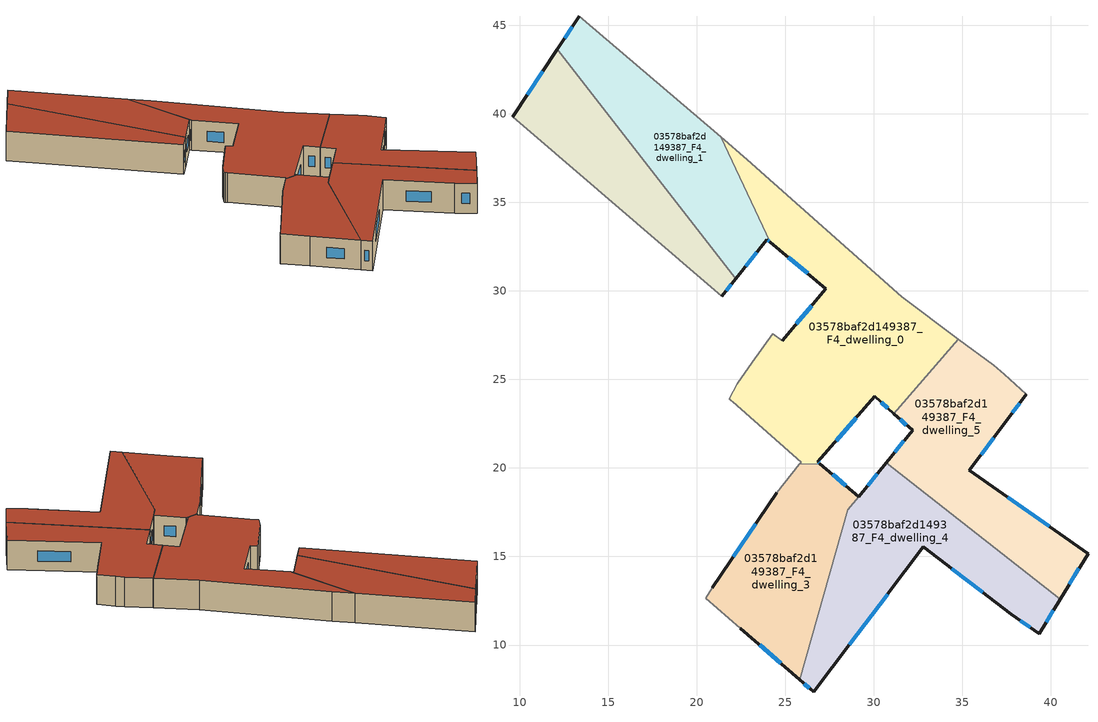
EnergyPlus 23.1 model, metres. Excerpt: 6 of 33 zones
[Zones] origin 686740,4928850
03578baf2d149387_F4_dwelling_0
 floor to 03578baf2d149387_F3_dwelling_0 (EU_floor_Construction): 31.57,29.67 34.78,27.28 31.14,23.06 30.05,24.04 26.84,20.35 26.95,20.25 25.8,20.2 25.89,20.32 22.04,23.73 21.95,23.81 21.84,23.9 22.27,24.76 23.14,25.97 24.3,27.57 24.81,27.18 27.28,30.13 24.13,32.75 21.35,38.7 22.85,37.42 z12
 wall outside (EU_wall_Construction): 24.13,32.75 27.28,30.13 24.81,27.18 / 26.95,20.25 26.84,20.35 30.05,24.04 31.14,23.06 z12:15
 wall adiabatic (EU_wall_Construction): 24.81,27.18 24.3,27.57 23.14,25.97 22.27,24.76 21.84,23.9 21.95,23.81 22.04,23.73 25.89,20.32 25.8,20.2 / 34.78,27.28 31.57,29.67 22.85,37.42 21.35,38.7 z12:15
 wall to 03578baf2d149387_F4_dwelling_1 (EU_wall_Construction): 21.35,38.7 24.13,32.75 z12:15
 wall to 03578baf2d149387_F4_dwelling_5 (EU_wall_Construction): 31.14,23.06 34.78,27.28 z12:15
 wall to 03578baf2d149387_F4_dwelling_3 (EU_wall_Construction): 25.8,20.2 26.95,20.25 z12:15
 window (EU_Window_Construction): 26.48,29.17 25.61,28.14 / 25.16,31.9 26.26,30.98 / 30.4,23.72 30.78,23.38 / 27.88,21.55 29.01,22.84 / 26.92,20.28 26.88,20.32 z12.98:14.02
 roof outside (EU_roof_Construction): 31.14,23.06 34.78,27.28 31.57,29.67 22.85,37.42 21.35,38.7 24.13,32.75 27.28,30.13 24.81,27.18 24.3,27.57 23.14,25.97 22.27,24.76 21.84,23.9 21.95,23.81 22.04,23.73 25.89,20.32 25.8,20.2 26.95,20.25 26.84,20.35 30.05,24.04 z15
03578baf2d149387_F4_dwelling_1
 floor to 03578baf2d149387_F3_dwelling_1 (EU_floor_Construction): 21.35,38.7 24.13,32.75 23.96,32.9 22.19,30.68 12.13,43.65 13.37,45.52 z12
 wall outside (EU_wall_Construction): 13.37,45.52 12.13,43.65 / 22.19,30.68 23.96,32.9 24.13,32.75 z12:15
 wall to 03578baf2d149387_F4_dwelling_2 (EU_wall_Construction): 12.13,43.65 22.19,30.68 z12:15
 wall adiabatic (EU_wall_Construction): 21.35,38.7 13.37,45.52 z12:15
 window (EU_Window_Construction): 12.97,44.91 12.53,44.26 / 24.02,32.85 24.08,32.8 / 22.76,31.4 23.38,32.18 z12.98:14.02
 roof outside (EU_roof_Construction): 22.19,30.68 23.96,32.9 24.13,32.75 21.35,38.7 13.37,45.52 12.13,43.65 z15
03578baf2d149387_F4_dwelling_2
 floor to 03578baf2d149387_F3_dwelling_2 (EU_floor_Construction): 12.13,43.65 22.19,30.68 21.4,29.7 9.59,39.83 z12
 wall outside (EU_wall_Construction): 12.13,43.65 9.59,39.83 / 21.4,29.7 22.19,30.68 z12:15
 wall adiabatic (EU_wall_Construction): 9.59,39.83 21.4,29.7 z12:15
 window (EU_Window_Construction): 11.3,42.41 10.42,41.07 / 21.66,30.02 21.93,30.36 z12.98:14.02
 roof outside (EU_roof_Construction): 21.4,29.7 22.19,30.68 12.13,43.65 9.59,39.83 z15
03578baf2d149387_F4_dwelling_3
 floor to 03578baf2d149387_F3_dwelling_3 (EU_floor_Construction): 29.13,18.38 28.53,17.64 25.82,8.03 22.46,10.95 20.49,12.65 20.88,13.23 24.51,18.6 25.8,20.2 26.95,20.25 z12
 wall outside (EU_wall_Construction): 29.13,18.38 26.95,20.25 / 22.46,10.95 25.82,8.03 / 24.51,18.6 20.88,13.23 z12:15
 wall adiabatic (EU_wall_Construction): 20.88,13.23 20.49,12.65 22.46,10.95 / 25.8,20.2 24.51,18.6 z12:15
 wall to 03578baf2d149387_F4_dwelling_4 (EU_wall_Construction): 25.82,8.03 28.53,17.64 29.13,18.38 z12:15
 window (EU_Window_Construction): 28.42,18.99 27.66,19.64 / 23.55,10 24.73,8.98 / 23.33,16.85 22.06,14.97 z12.98:14.02
 roof outside (EU_roof_Construction): 25.82,8.03 28.53,17.64 29.13,18.38 26.95,20.25 25.8,20.2 24.51,18.6 20.88,13.23 20.49,12.65 22.46,10.95 z15
03578baf2d149387_F4_dwelling_4
 floor to 03578baf2d149387_F3_dwelling_4 (EU_floor_Construction): 40.52,12.58 39.35,10.65 37.75,11.74 32.79,15.54 26.6,7.35 25.82,8.03 28.53,17.64 30.69,20.29 z12
 wall outside (EU_wall_Construction): 25.82,8.03 26.6,7.35 32.79,15.54 37.75,11.74 39.35,10.65 40.52,12.58 / 30.69,20.29 29.13,18.38 z12:15
 wall to 03578baf2d149387_F4_dwelling_5 (EU_wall_Construction): 40.52,12.58 30.69,20.29 z12:15
 window (EU_Window_Construction): 26.08,7.81 26.35,7.57 / 39.73,11.28 40.14,11.95 / 38.27,11.38 38.83,11 / 34.4,14.3 36.14,12.97 / 28.62,10.01 30.78,12.88 / 30.19,19.67 29.64,19 z12.98:14.02
 roof outside (EU_roof_Construction): 39.35,10.65 40.52,12.58 30.69,20.29 28.53,17.64 25.82,8.03 26.6,7.35 32.79,15.54 37.75,11.74 z15
03578baf2d149387_F4_dwelling_5
 floor to 03578baf2d149387_F3_dwelling_5 (EU_floor_Construction): 38.6,24.17 37.44,22.61 35.39,19.87 42.09,15.17 40.52,12.58 30.69,20.29 32.18,22.12 31.14,23.06 34.78,27.28 36.78,25.79 37.36,25.28 z12
 wall outside (EU_wall_Construction): 40.52,12.58 42.09,15.17 35.39,19.87 37.44,22.61 38.6,24.17 / 31.14,23.06 32.18,22.12 30.69,20.29 z12:15
 wall adiabatic (EU_wall_Construction): 38.6,24.17 37.36,25.28 36.78,25.79 34.78,27.28 z12:15
 window (EU_Window_Construction): 37.82,23.11 38.22,23.66 / 36.06,20.76 36.77,21.72 / 39.91,16.7 37.57,18.34 / 41.03,13.42 41.58,14.33 / 31.7,21.52 31.18,20.89 / 31.48,22.75 31.84,22.42 z12.98:14.02
 roof outside (EU_roof_Construction): 40.52,12.58 42.09,15.17 35.39,19.87 37.44,22.61 38.6,24.17 37.36,25.28 36.78,25.79 34.78,27.28 31.14,23.06 32.18,22.12 30.69,20.29 z15
[Building]
EU S2 Campaign: North Axis=0; Terrain=City; Solar Distribution=FullExterior
[Site:Location]
Bologna: Latitude=44.5; Longitude=11.25; Time Zone=1; Elevation=37
[SizingPeriod:WeatherFileDays]
AnnualSizingPeriod: Begin Month=1; Begin Day of Month=1; End Month=12; End Day of Month=31; Day of Week for Start Day=Monday; Use Weather File Daylight Saving Period=No; Use Weather File Rain and Snow Indicators=No
[MATERIAL]
EU_InternalMass_Material: Roughness=MediumRough; Thickness=0.1; Conductivity=1; Density=1800; Specific Heat=900; Thermal Absorptance=0.9; Solar Absorptance=0.7; Visible Absorptance=0.7
[MATERIAL:NOMASS] Roughness=MediumRough; Thermal Absorptance=0.9; Solar Absorptance=0.7; Visible Absorptance=0.7
Name | Thermal Resistance
EU_wall_NoMass | 0.905828
EU_roof_NoMass | 0.37593
EU_floor_NoMass | 0.67114
[WINDOWMATERIAL:SIMPLEGLAZINGSYSTEM]
EU_Window_SimpleGlazing: UFactor=4.52486; Solar Heat Gain Coefficient=0.85; Visible Transmittance=0.85
[CONSTRUCTION]
EU_wall_Construction: EU_wall_NoMass
EU_roof_Construction: EU_roof_NoMass
EU_floor_Construction: EU_floor_NoMass
EU_Window_Construction: EU_Window_SimpleGlazing
EU_InternalMass_Construction: EU_InternalMass_Material
[ZONE] Type=1; Multiplier=1; Ceiling Height=autocalculate; Floor Area=autocalculate; Part of Total Floor Area=Yes
Name | Volume
03578baf2d149387_F4_dwelling_0 | 280.818
03578baf2d149387_F4_dwelling_1 | 164.766
03578baf2d149387_F4_dwelling_2 | 136.46
03578baf2d149387_F4_dwelling_3 | 157.493
03578baf2d149387_F4_dwelling_4 | 184.132
03578baf2d149387_F4_dwelling_5 | 184.733
[INTERNALMASS] Construction=EU_InternalMass_Construction
Name | Zone or ZoneList | Surface Area
03578baf2d149387_F4_dwelling_0_EU_InternalMass | 03578baf2d149387_F4_dwelling_0 | 93.6062
03578baf2d149387_F4_dwelling_1_EU_InternalMass | 03578baf2d149387_F4_dwelling_1 | 54.9218
03578baf2d149387_F4_dwelling_2_EU_InternalMass | 03578baf2d149387_F4_dwelling_2 | 45.4866
03578baf2d149387_F4_dwelling_3_EU_InternalMass | 03578baf2d149387_F4_dwelling_3 | 52.4979
03578baf2d149387_F4_dwelling_4_EU_InternalMass | 03578baf2d149387_F4_dwelling_4 | 61.3805
03578baf2d149387_F4_dwelling_5_EU_InternalMass | 03578baf2d149387_F4_dwelling_5 | 61.5773
[OTHEREQUIPMENT] Fuel Type=Electricity; Design Level Calculation Method=Watts/Area; Power per Zone Floor Area=1; Fraction Latent=0; Fraction Radiant=0; Fraction Lost=0; Carbon Dioxide Generation Rate=0; EndUse Subcategory=EU_Step8_InternalGains
Name | Zone or ZoneList or Space or SpaceList | Schedule
EU_Step8_InternalGain_03578baf2d149387_F4_dwelling_0_f000 | 03578baf2d149387_F4_dwelling_0 | EU_Step8_GainSchedule_03578baf2d149387_F4_dwelling_0_f000
EU_Step8_InternalGain_03578baf2d149387_F4_dwelling_1_f000 | 03578baf2d149387_F4_dwelling_1 | EU_Step8_GainSchedule_03578baf2d149387_F4_dwelling_1_f000
EU_Step8_InternalGain_03578baf2d149387_F4_dwelling_2_f000 | 03578baf2d149387_F4_dwelling_2 | EU_Step8_GainSchedule_03578baf2d149387_F4_dwelling_2_f000
EU_Step8_InternalGain_03578baf2d149387_F4_dwelling_3_f000 | 03578baf2d149387_F4_dwelling_3 | EU_Step8_GainSchedule_03578baf2d149387_F4_dwelling_3_f000
EU_Step8_InternalGain_03578baf2d149387_F4_dwelling_4_f000 | 03578baf2d149387_F4_dwelling_4 | EU_Step8_GainSchedule_03578baf2d149387_F4_dwelling_4_f000
EU_Step8_InternalGain_03578baf2d149387_F4_dwelling_5_f000 | 03578baf2d149387_F4_dwelling_5 | EU_Step8_GainSchedule_03578baf2d149387_F4_dwelling_5_f000
[ZONEVENTILATION:DESIGNFLOWRATE] Schedule=EU_AlwaysOn; Design Flow Rate Calculation Method=AirChanges/Hour; Air Changes per Hour=0.73129; Ventilation Type=Natural; Fan Pressure Rise=0; Fan Total Efficiency=1; Constant Term Coefficient=1; Temperature Term Coefficient=0; Velocity Term Coefficient=0; Velocity Squared Term Coefficient=0; Minimum Indoor Temperature=-100; Maximum Indoor Temperature=100; Delta Temperature=-100; Minimum Outdoor Temperature=-100; Maximum Outdoor Temperature=100; Maximum Wind Speed=40
Name | Zone or ZoneList or Space or SpaceList
EU_ConstantAir_03578baf2d149387_F4_dwelling_0 | 03578baf2d149387_F4_dwelling_0
EU_ConstantAir_03578baf2d149387_F4_dwelling_1 | 03578baf2d149387_F4_dwelling_1
EU_ConstantAir_03578baf2d149387_F4_dwelling_2 | 03578baf2d149387_F4_dwelling_2
EU_ConstantAir_03578baf2d149387_F4_dwelling_3 | 03578baf2d149387_F4_dwelling_3
EU_ConstantAir_03578baf2d149387_F4_dwelling_4 | 03578baf2d149387_F4_dwelling_4
EU_ConstantAir_03578baf2d149387_F4_dwelling_5 | 03578baf2d149387_F4_dwelling_5
[HVACTEMPLATE:THERMOSTAT] Constant Heating Setpoint=20; Constant Cooling Setpoint=50
EU_HeatOnly_03578baf2d149387_F0_dwelling_0; EU_HeatOnly_03578baf2d149387_F0_dwelling_1; EU_HeatOnly_03578baf2d149387_F0_dwelling_2; EU_HeatOnly_03578baf2d149387_F0_dwelling_3; EU_HeatOnly_03578baf2d149387_F0_dwelling_4; EU_HeatOnly_03578baf2d149387_F0_dwelling_5; EU_HeatOnly_03578baf2d149387_F0_dwelling_6; EU_HeatOnly_03578baf2d149387_F1_dwelling_0; EU_HeatOnly_03578baf2d149387_F1_dwelling_1; EU_HeatOnly_03578baf2d149387_F1_dwelling_2; EU_HeatOnly_03578baf2d149387_F1_dwelling_3; EU_HeatOnly_03578baf2d149387_F1_dwelling_4; EU_HeatOnly_03578baf2d149387_F1_dwelling_5; EU_HeatOnly_03578baf2d149387_F1_dwelling_6; EU_HeatOnly_03578baf2d149387_F2_dwelling_0; EU_HeatOnly_03578baf2d149387_F2_dwelling_1; EU_HeatOnly_03578baf2d149387_F2_dwelling_2; EU_HeatOnly_03578baf2d149387_F2_dwelling_3; EU_HeatOnly_03578baf2d149387_F2_dwelling_4; EU_HeatOnly_03578baf2d149387_F2_dwelling_5; EU_HeatOnly_03578baf2d149387_F2_dwelling_6; EU_HeatOnly_03578baf2d149387_F3_dwelling_0; EU_HeatOnly_03578baf2d149387_F3_dwelling_1; EU_HeatOnly_03578baf2d149387_F3_dwelling_2; EU_HeatOnly_03578baf2d149387_F3_dwelling_3; EU_HeatOnly_03578baf2d149387_F3_dwelling_4; EU_HeatOnly_03578baf2d149387_F3_dwelling_5; EU_HeatOnly_03578baf2d149387_F4_dwelling_0; EU_HeatOnly_03578baf2d149387_F4_dwelling_1; EU_HeatOnly_03578baf2d149387_F4_dwelling_2; EU_HeatOnly_03578baf2d149387_F4_dwelling_3; EU_HeatOnly_03578baf2d149387_F4_dwelling_4; EU_HeatOnly_03578baf2d149387_F4_dwelling_5
[HVACTEMPLATE:ZONE:IDEALLOADSAIRSYSTEM] System Availability Schedule=EU_AlwaysOn; Maximum Heating Supply Air Temperature=50; Minimum Cooling Supply Air Temperature=13; Maximum Heating Supply Air Humidity Ratio=0.0156; Minimum Cooling Supply Air Humidity Ratio=0.0077; Heating Limit=NoLimit; Cooling Limit=NoLimit; Heating Availability Schedule=EU_AlwaysOn; Cooling Availability Schedule=EU_CoolingOff; Dehumidification Control Type=ConstantSensibleHeatRatio; Cooling Sensible Heat Ratio=0.7; Dehumidification Setpoint=60; Humidification Control Type=None; Humidification Setpoint=30; Outdoor Air Method=None; Outdoor Air Flow Rate per Person=0.00944; Outdoor Air Flow Rate per Zone Floor Area=0; Outdoor Air Flow Rate per Zone=0; Demand Controlled Ventilation Type=None; Outdoor Air Economizer Type=NoEconomizer; Heat Recovery Type=None; Sensible Heat Recovery Effectiveness=0.7; Latent Heat Recovery Effectiveness=0.65
Name | Template Thermostat
03578baf2d149387_F4_dwelling_0 | EU_HeatOnly_03578baf2d149387_F4_dwelling_0
03578baf2d149387_F4_dwelling_1 | EU_HeatOnly_03578baf2d149387_F4_dwelling_1
03578baf2d149387_F4_dwelling_2 | EU_HeatOnly_03578baf2d149387_F4_dwelling_2
03578baf2d149387_F4_dwelling_3 | EU_HeatOnly_03578baf2d149387_F4_dwelling_3
03578baf2d149387_F4_dwelling_4 | EU_HeatOnly_03578baf2d149387_F4_dwelling_4
03578baf2d149387_F4_dwelling_5 | EU_HeatOnly_03578baf2d149387_F4_dwelling_5
[SIZING:ZONE] Zone Cooling Design Supply Air Temperature Input Method=SupplyAirTemperature; Zone Cooling Design Supply Air Temperature=13; Zone Heating Design Supply Air Temperature Input Method=SupplyAirTemperature; Zone Heating Design Supply Air Temperature=50; Zone Cooling Design Supply Air Humidity Ratio=0.008; Zone Heating Design Supply Air Humidity Ratio=0.008; Cooling Design Air Flow Method=DesignDay; Cooling Design Air Flow Rate=0; Cooling Minimum Air Flow per Zone Floor Area=0.000762; Cooling Minimum Air Flow=0; Cooling Minimum Air Flow Fraction=0.2; Heating Design Air Flow Method=DesignDay; Heating Design Air Flow Rate=0; Heating Maximum Air Flow per Zone Floor Area=0.002032; Heating Maximum Air Flow=0.141576; Heating Maximum Air Flow Fraction=0.3; Account for Dedicated Outdoor Air System=No; Dedicated Outdoor Air System Control Strategy=NeutralSupplyAir; Dedicated Outdoor Air Low Setpoint Temperature for Design=autosize; Dedicated Outdoor Air High Setpoint Temperature for Design=autosize; Zone Load Sizing Method=Sensible Load Only No Latent Load; Zone Latent Cooling Design Supply Air Humidity Ratio Input Method=HumidityRatioDifference; Zone Cooling Design Supply Air Humidity Ratio Difference=0.005; Zone Latent Heating Design Supply Air Humidity Ratio Input Method=HumidityRatioDifference; Zone Humidification Design Supply Air Humidity Ratio Difference=0.005
03578baf2d149387_F4_dwelling_0; 03578baf2d149387_F4_dwelling_1; 03578baf2d149387_F4_dwelling_2; 03578baf2d149387_F4_dwelling_3; 03578baf2d149387_F4_dwelling_4; 03578baf2d149387_F4_dwelling_5
[SCHEDULE:CONSTANT]
Name | Hourly Value
EU_AlwaysOn | 1
EU_CoolingOff | 0
[SCHEDULE:FILE] Column Number=1; Rows to Skip at Top=0; Number of Hours of Data=8760; Column Separator=Comma; Interpolate to Timestep=No; Minutes per Item=60; Adjust Schedule for Daylight Savings=Yes
Name | File
EU_Step8_GainSchedule_03578baf2d149387_F4_dwelling_0_f000 | ../../schedules/03578baf2d149387/03578baf2d149387_F4_dwelling_0_f000_gain.csv
EU_Step8_GainSchedule_03578baf2d149387_F4_dwelling_1_f000 | ../../schedules/03578baf2d149387/03578baf2d149387_F4_dwelling_1_f000_gain.csv
EU_Step8_GainSchedule_03578baf2d149387_F4_dwelling_2_f000 | ../../schedules/03578baf2d149387/03578baf2d149387_F4_dwelling_2_f000_gain.csv
EU_Step8_GainSchedule_03578baf2d149387_F4_dwelling_3_f000 | ../../schedules/03578baf2d149387/03578baf2d149387_F4_dwelling_3_f000_gain.csv
EU_Step8_GainSchedule_03578baf2d149387_F4_dwelling_4_f000 | ../../schedules/03578baf2d149387/03578baf2d149387_F4_dwelling_4_f000_gain.csv
EU_Step8_GainSchedule_03578baf2d149387_F4_dwelling_5_f000 | ../../schedules/03578baf2d149387/03578baf2d149387_F4_dwelling_5_f000_gain.csv
